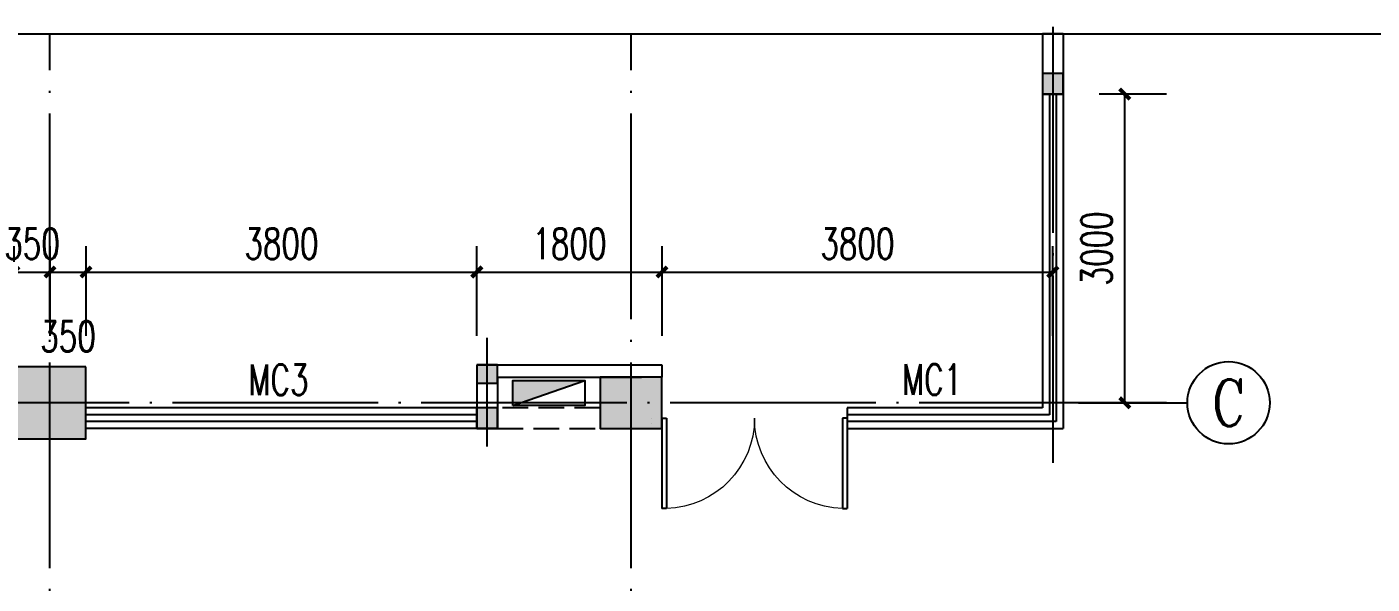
# Model space of a CAD drawing. Extents: x -93062 to 326984, y -142534 to 91021.
# Drawn here: x 91123 to 104202, y -30687 to -25272 of the extents above; entities that cross this region are included whole.
import ezdxf
from ezdxf.enums import TextEntityAlignment as Align

# ---------------------------------------------------------------- set-up
doc = ezdxf.new("R2010")
doc.units = 0
doc.header["$LTSCALE"] = 1000
doc.header["$MEASUREMENT"] = 0
doc.linetypes.add('DASH', pattern=[0.35, 0.25, -0.1])
doc.linetypes.add('DOTE', pattern=[2.42, 2, -0.2, 0.02, -0.2])
doc.layers.get('0').update_dxf_attribs({"color": 8})
doc.layers.get('Defpoints').update_dxf_attribs({"color": 8})
for name, color, linetype in [('AXIS', 8, 'Continuous'), ('AXIS_TEXT', 8, 'Continuous'), ('CENTRE LINE', 8, 'DOTE'), ('COLUMN', 8, 'Continuous'), ('CURTWALL', 8, 'Continuous'), ('DOTE', 8, 'DOTE'), ('EQUIPMENT', 8, 'Continuous'), ('PUB_DIM', 8, 'Continuous'), ('PUB_HATCH', 8, 'Continuous'), ('WALL', 8, 'Continuous'), ('WINDOW', 8, 'Continuous'), ('WINDOW_TEXT', 8, 'Continuous')]:
    doc.layers.add(name, color=color, linetype=linetype)
doc.styles.add('_TCH_AXIS', font='COMPLEX', dxfattribs={"bigfont": 'GBCBIG'})
doc.styles.add('_TCH_DIM_T3', font='SIMPLEX', dxfattribs={"width": 0.705882, "bigfont": 'GBCBIG'})
doc.styles.add('_TCH_WINDOW', font='SIMPLEX', dxfattribs={"bigfont": 'GBCBIG'})
doc.styles.add('COMPLEX', font='COMPLEX')
doc.dimstyles.new('_TCH_ARCH&&100', dxfattribs={"dimtxt": 297.5, "dimasz": 100, "dimexe": 250, "dimexo": 300, "dimgap": 126.25, "dimtad": 1, "dimdec": 0, "dimzin": 0, "dimdsep": 46, "dimtxsty": '_TCH_DIM_T3', "dimblk": 'ARCHTICK', "dimcen": 0.09, "dimazin": 2, "dimtfac": 1, "dimtdec": 0, "dimtix": 1, "dimtmove": 2, "dimatfit": 3, "dimfxl": 1, "dimtolj": 1, "dimtzin": 0, "dimarcsym": 0})

# ---------------------------------------------------------------- blocks, each defined once
blk = doc.blocks.new('trwt')
at = {"layer": 'EQUIPMENT'}
h = blk.add_hatch(color=256, dxfattribs=at)
h.dxf.hatch_style = 1
h.paths.add_polyline_path([(240, 0), (240, 700), (0, 700)])
blk.add_line((0, 700), (240, 0), dxfattribs=at)
blk.add_lwpolyline([(0, 700), (240, 700), (240, 0), (0, 0)], close=True, dxfattribs=at)
blk = doc.blocks.new('_ArchTick')
at = {"color": 0, "linetype": 'ByBlock', "const_width": 0.4}
blk.add_lwpolyline([(-0.5, -0.5), (0.5, 0.5)], dxfattribs=at)
blk = doc.blocks.new('*D249')
at = {"layer": 'Defpoints', "color": 0, "transparency": 16777216}
for p in [(91348, -27654), (90998, -28575), (91348, -28575)]:
    blk.add_point(p, dxfattribs=at)
at = {"layer": 'PUB_DIM', "color": 0, "lineweight": -2, "transparency": 16777216}
for p, q in [((90998, -28275), (90998, -27404)), ((91348, -28275), (91348, -27404)), ((90998, -27654), (90898, -27654)), ((90998, -27654), (91348, -27654)), ((91348, -27654), (91448, -27654))]:
    blk.add_line(p, q, dxfattribs=at)
at = {"layer": 'PUB_DIM', "color": 0, "lineweight": -2, "transparency": 16777216, "xscale": 100, "yscale": 100, "zscale": 100}
blk.add_blockref('_ArchTick', (90998, -27654), dxfattribs=at)
at = {"layer": 'PUB_DIM', "color": 0, "lineweight": -2, "transparency": 16777216, "xscale": 100, "yscale": 100, "zscale": 100, "rotation": 180}
blk.add_blockref('_ArchTick', (91348, -27654), dxfattribs=at)
at = {"layer": 'PUB_DIM', "color": 0, "transparency": 16777216, "insert": (91173, -27379), "char_height": 297.5, "attachment_point": 5, "style": '_TCH_DIM_T3'}
blk.add_mtext('\\A1;350', dxfattribs=at)
blk = doc.blocks.new('*D250')
at = {"layer": 'Defpoints', "color": 0, "transparency": 16777216}
for p in [(91698, -27654), (91348, -28575), (91698, -28575)]:
    blk.add_point(p, dxfattribs=at)
at = {"layer": 'PUB_DIM', "color": 0, "lineweight": -2, "transparency": 16777216}
for p, q in [((91348, -28275), (91348, -27404)), ((91698, -28275), (91698, -27404)), ((91348, -27654), (91698, -27654))]:
    blk.add_line(p, q, dxfattribs=at)
at = {"layer": 'PUB_DIM', "color": 0, "lineweight": -2, "transparency": 16777216, "xscale": 100, "yscale": 100, "zscale": 100, "rotation": 180}
blk.add_blockref('_ArchTick', (91348, -27654), dxfattribs=at)
at = {"layer": 'PUB_DIM', "color": 0, "lineweight": -2, "transparency": 16777216, "xscale": 100, "yscale": 100, "zscale": 100}
blk.add_blockref('_ArchTick', (91698, -27654), dxfattribs=at)
at = {"layer": 'PUB_DIM', "color": 0, "transparency": 16777216, "insert": (91523, -28279), "char_height": 297.5, "attachment_point": 5, "style": '_TCH_DIM_T3'}
blk.add_mtext('\\A1;350', dxfattribs=at)
blk = doc.blocks.new('*D251')
at = {"layer": 'Defpoints', "color": 0, "transparency": 16777216}
for p in [(95498, -27654), (91698, -28575), (95498, -28575)]:
    blk.add_point(p, dxfattribs=at)
at = {"layer": 'PUB_DIM', "color": 0, "lineweight": -2, "transparency": 16777216}
for p, q in [((91698, -28275), (91698, -27404)), ((95498, -28275), (95498, -27404)), ((91698, -27654), (95498, -27654))]:
    blk.add_line(p, q, dxfattribs=at)
at = {"layer": 'PUB_DIM', "color": 0, "lineweight": -2, "transparency": 16777216, "xscale": 100, "yscale": 100, "zscale": 100, "rotation": 180}
blk.add_blockref('_ArchTick', (91698, -27654), dxfattribs=at)
at = {"layer": 'PUB_DIM', "color": 0, "lineweight": -2, "transparency": 16777216, "xscale": 100, "yscale": 100, "zscale": 100}
blk.add_blockref('_ArchTick', (95498, -27654), dxfattribs=at)
at = {"layer": 'PUB_DIM', "color": 0, "transparency": 16777216, "insert": (93598, -27379), "char_height": 297.5, "attachment_point": 5, "style": '_TCH_DIM_T3'}
blk.add_mtext('\\A1;3800', dxfattribs=at)
blk = doc.blocks.new('*D252')
at = {"layer": 'Defpoints', "color": 0, "transparency": 16777216}
for p in [(97298, -27654), (95498, -28575), (97298, -28575)]:
    blk.add_point(p, dxfattribs=at)
at = {"layer": 'PUB_DIM', "color": 0, "lineweight": -2, "transparency": 16777216}
for p, q in [((95498, -28275), (95498, -27404)), ((97298, -28275), (97298, -27404)), ((95498, -27654), (97298, -27654))]:
    blk.add_line(p, q, dxfattribs=at)
at = {"layer": 'PUB_DIM', "color": 0, "lineweight": -2, "transparency": 16777216, "xscale": 100, "yscale": 100, "zscale": 100, "rotation": 180}
blk.add_blockref('_ArchTick', (95498, -27654), dxfattribs=at)
at = {"layer": 'PUB_DIM', "color": 0, "lineweight": -2, "transparency": 16777216, "xscale": 100, "yscale": 100, "zscale": 100}
blk.add_blockref('_ArchTick', (97298, -27654), dxfattribs=at)
at = {"layer": 'PUB_DIM', "color": 0, "transparency": 16777216, "insert": (96398, -27379), "char_height": 297.5, "attachment_point": 5, "style": '_TCH_DIM_T3'}
blk.add_mtext('\\A1;1800', dxfattribs=at)
blk = doc.blocks.new('*D253')
at = {"layer": 'Defpoints', "color": 0, "transparency": 16777216}
for p in [(101098, -27654), (97298, -28575), (101098, -28575)]:
    blk.add_point(p, dxfattribs=at)
at = {"layer": 'PUB_DIM', "color": 0, "lineweight": -2, "transparency": 16777216}
for p, q in [((97298, -28275), (97298, -27404)), ((101098, -28275), (101098, -27404)), ((97298, -27654), (101098, -27654))]:
    blk.add_line(p, q, dxfattribs=at)
at = {"layer": 'PUB_DIM', "color": 0, "lineweight": -2, "transparency": 16777216, "xscale": 100, "yscale": 100, "zscale": 100, "rotation": 180}
blk.add_blockref('_ArchTick', (97298, -27654), dxfattribs=at)
at = {"layer": 'PUB_DIM', "color": 0, "lineweight": -2, "transparency": 16777216, "xscale": 100, "yscale": 100, "zscale": 100}
blk.add_blockref('_ArchTick', (101098, -27654), dxfattribs=at)
at = {"layer": 'PUB_DIM', "color": 0, "transparency": 16777216, "insert": (99198, -27379), "char_height": 297.5, "attachment_point": 5, "style": '_TCH_DIM_T3'}
blk.add_mtext('\\A1;3800', dxfattribs=at)
blk = doc.blocks.new('*D258')
at = {"layer": 'Defpoints', "color": 0, "transparency": 16777216}
for p in [(101798, -25925), (102504, -25925), (102504, -28925)]:
    blk.add_point(p, dxfattribs=at)
at = {"layer": 'PUB_DIM', "color": 0, "lineweight": -2, "transparency": 16777216}
for p, q in [((102204, -25925), (101548, -25925)), ((101798, -28925), (101798, -25925)), ((102204, -28925), (101548, -28925))]:
    blk.add_line(p, q, dxfattribs=at)
at = {"layer": 'PUB_DIM', "color": 0, "lineweight": -2, "transparency": 16777216, "xscale": 100, "yscale": 100, "zscale": 100}
for p, rotation in [((101798, -25925), 90), ((101798, -28925), 270)]:
    blk.add_blockref('_ArchTick', p, dxfattribs=dict(at, rotation=rotation))
at = {"layer": 'PUB_DIM', "color": 0, "transparency": 16777216, "insert": (101523, -27425), "char_height": 297.5, "attachment_point": 5, "rotation": 90, "style": '_TCH_DIM_T3'}
blk.add_mtext('\\A1;3000', dxfattribs=at)
blk = doc.blocks.new('$DorLib2D$00000002')
for p, q in [((-0.5, 0), (-0.5, 0.4875)), ((-0.475, 0.4875), (-0.5, 0.4875)), ((-0.475, 0), (-0.475, 0.4875)), ((0.475, 0), (0.475, 0.4875)), ((0.475, 0.4875), (0.5, 0.4875)), ((0.5, 0), (0.5, 0.4875)), ((-0.5, 0), (-0.475, 0)), ((0.5, 0), (0.475, 0))]:
    blk.add_line(p, q)
at = {"lineweight": 13}
for centre, start, end in [((-0.4875, 0), 0, 88.53072), ((0.4875, 0), 91.46928, 180)]:
    blk.add_arc(centre, 0.4875, start, end, dxfattribs=at)
blk = doc.blocks.new('_AXISO')
blk.add_circle((0, 0), 0.5)
at = {"layer": 'AXIS_TEXT', "style": 'COMPLEX', "width": 1.041667}
blk.add_attdef('A', text='', height=0.56, dxfattribs=at).set_placement((-0.25, -0.28), (0.25, -0.28), align=Align.FIT)
blk = doc.blocks.new('_FZH')
blk.add_lwpolyline([(-0.5, -0.5), (0.5, -0.5), (0.5, 0.5), (-0.5, 0.5)], close=True)
at = {"layer": 'PUB_HATCH'}
blk.add_solid([(-0.5, -0.5), (0.5, -0.5), (-0.5, 0.5), (0.5, 0.5)], dxfattribs=at)

msp = doc.modelspace()

# ---------------------------------------------------------------- hatches: boundary and pattern name
at = {"layer": 'PUB_HATCH'}
for points in [[(101197.6, -25925), (101197.6, -25725), (100997.6, -25725), (100997.6, -25925)], [(95497.6, -28735), (95697.6, -28735), (95697.6, -28555), (95497.6, -28555)], [(95697.6, -28975), (95497.6, -28975), (95497.6, -29175), (95697.6, -29175)]]:
    msp.add_hatch(color=256, dxfattribs=at).paths.add_polyline_path(points)

# ---------------------------------------------------------------- linework, layer by layer
at = {"layer": 'AXIS'}
msp.add_line((101346.5, -28925), (102406.5, -28925), dxfattribs=at)
at = {"layer": 'CENTRE LINE'}
msp.add_line((95597.6, -29349.5), (95597.6, -28295), dxfattribs=at)
msp.add_lwpolyline([(101097.6, -25272.1), (101097.6, -29508)], dxfattribs=at)
at = {"layer": 'COLUMN'}
for p, q in [((101197.6, -25725), (100997.6, -25725)), ((100997.6, -25725), (100997.6, -25925)), ((101197.6, -25925), (101197.6, -25725)), ((100997.6, -25925), (101197.6, -25925)), ((95697.6, -28555), (95497.6, -28555)), ((95497.6, -28555), (95497.6, -28735)), ((95697.6, -28735), (95697.6, -28555)), ((95497.6, -28735), (95697.6, -28735)), ((95697.6, -28975), (95497.6, -28975)), ((95497.6, -28975), (95497.6, -29175)), ((95697.6, -29175), (95697.6, -28975)), ((95497.6, -29175), (95697.6, -29175))]:
    msp.add_line(p, q, dxfattribs=at)
at = {"layer": 'CURTWALL'}
for p, q in [((100997.6, -25925), (100997.6, -28975)), ((101064.3, -25925), (101064.3, -29041.7)), ((101130.9, -25925), (101130.9, -29108.4)), ((101197.6, -25925), (101197.6, -29175)), ((95497.6, -28975), (91697.6, -28975)), ((95497.6, -29175), (95497.6, -28975)), ((100997.6, -28975), (99097.6, -28975)), ((99097.6, -28975), (99097.6, -29175)), ((95497.6, -29041.7), (91697.6, -29041.7)), ((95497.6, -29108.4), (91697.6, -29108.4)), ((101064.3, -29041.7), (99097.6, -29041.7)), ((101130.9, -29108.4), (99097.6, -29108.4)), ((95497.6, -29175), (91697.6, -29175)), ((99097.6, -29175), (101197.6, -29175))]:
    msp.add_line(p, q, dxfattribs=at)
at = {"layer": 'DOTE'}
msp.add_line((101797.6, -28925), (80175.1, -28925), dxfattribs=at)
for points in [[(91347.6, -37792.4), (91347.6, -25339.5)], [(96997.6, -37792.4), (96997.6, -25339.5)]]:
    msp.add_lwpolyline(points, dxfattribs=at)
at = {"layer": 'WALL'}
for p, q in [((67317.5, -25339.5), (105549, -25339.5)), ((100997.6, -25339.5), (100997.6, -25925)), ((101197.6, -25339.5), (100997.6, -25339.5)), ((101197.6, -25339.5), (101197.6, -25925)), ((101197.6, -25925), (100997.6, -25925)), ((95497.6, -28555), (97297.6, -28555)), ((95497.6, -28555), (95497.6, -29075)), ((97297.6, -28555), (97297.6, -28675)), ((95697.6, -28675), (97097.6, -28675)), ((95697.6, -28675), (95697.6, -28975)), ((95697.6, -28975), (95697.6, -29175)), ((95497.6, -29075), (95497.6, -29175)), ((97197.6, -29075), (97197.6, -29075)), ((97197.6, -29125), (97197.6, -29125)), ((95697.6, -29175), (95497.6, -29175)), ((95697.6, -29175), (95697.6, -29175)), ((97197.6, -29175), (97197.6, -29175))]:
    msp.add_line(p, q, dxfattribs=at)
at = {"layer": 'WINDOW', "linetype": 'DASH'}
for p, q in [((96697.6, -28975), (95697.6, -28975)), ((95697.6, -29175), (96697.6, -29175))]:
    msp.add_line(p, q, dxfattribs=at)

# ---------------------------------------------------------------- block references
at = {"layer": 'AXIS'}
ref = msp.add_blockref('_AXISO', (102806.5, -28925), dxfattribs=dict(at, xscale=800, yscale=800, zscale=800))
ref.add_attrib('A', 'C', dxfattribs={"layer": 'AXIS_TEXT', "height": 455.7, "style": '_TCH_AXIS'}).set_placement((102643.8, -29152.9), (102969.2, -29152.9), align=Align.FIT)
at = {"layer": 'COLUMN'}
for p, xscale, yscale, zscale, rotation in [((91347.6, -28925), 699.9999999996362, 699.9999999996362, 699.9999999996362, 180.0000000000215), ((96997.6, -28925), 600.0000000000146, 500, 500, 180)]:
    msp.add_blockref('_FZH', p, dxfattribs=dict(at, xscale=xscale, yscale=yscale, zscale=zscale, rotation=rotation))
at = {"layer": 'EQUIPMENT', "rotation": 89.99999999999999}
msp.add_blockref('trwt', (96547.6, -28950), dxfattribs=at)
at = {"layer": 'WINDOW'}
ref = msp.add_blockref('$DorLib2D$00000002', (98197.6, -29075), dxfattribs=dict(at, xscale=-1800, yscale=1800, zscale=-1800, rotation=180))
ref.add_attrib('A', 'MC1', (99631.8, -28848.8), dxfattribs={"layer": 'WINDOW_TEXT', "height": 297.5, "style": '_TCH_WINDOW', "width": 0.705882})

# ---------------------------------------------------------------- texts
at = {"layer": 'WINDOW_TEXT', "style": '_TCH_WINDOW', "width": 0.705882}
msp.add_text('MC3', height=297.5, dxfattribs=at).set_placement((93276.5, -28849.7))

# ---------------------------------------------------------------- dimensions: what is measured, and where the dimension line sits
at = {"layer": 'PUB_DIM'}
for p1, p2, distance, picture, middle in [((102503.8, -28925), (102503.8, -25925), 706.2, '*D258', (101522.6, -27425)), ((90997.6, -28575), (91347.6, -28575), 921.3, '*D249', (91172.6, -27378.7)), ((91697.6, -28575), (95497.6, -28575), 921.3, '*D251', (93597.6, -27378.7)), ((95497.6, -28575), (97297.6, -28575), 921.3, '*D252', (96397.6, -27378.7)), ((97297.6, -28575), (101097.6, -28575), 921.3, '*D253', (99197.6, -27378.7))]:
    dim = msp.add_aligned_dim(p1=p1, p2=p2, distance=distance, dimstyle='_TCH_ARCH&&100', dxfattribs=at)
    dim.commit()
    dim.dimension.update_dxf_attribs({"geometry": picture, "text_midpoint": middle})
dim = msp.add_linear_dim(base=(91697.6, -27653.7), p1=(91347.6, -28575), p2=(91697.6, -28575), angle=360, dimstyle='_TCH_ARCH&&100', dxfattribs=at)
dim.commit()
dim.dimension.update_dxf_attribs({"geometry": '*D250', "text_midpoint": (91522.6, -28278.7), "dimtype": 129})

doc.saveas('drawing.dxf')
